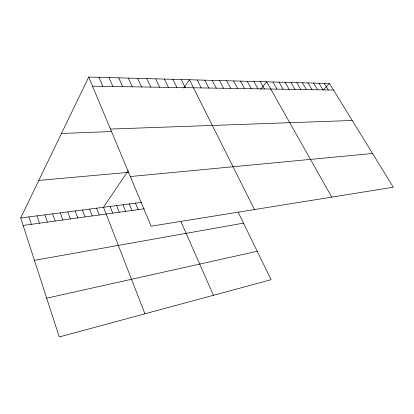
<?xml version="1.0" encoding="UTF-8"?>
<svg xmlns="http://www.w3.org/2000/svg" width="414" height="414" viewBox="0 0 414 414"><rect width="100%" height="100%" fill="white"/><g stroke="black" fill="none" stroke-linecap="round" stroke-linejoin="round"><path stroke-width="0.62" d="M238.314 212.522L271.098 279.709L59.254 336.955L20.7 217.961L88.7 77.045L329.461 83.499L393.3 187.226L151.115 226.184L88.7 77.045M128.252 170.563L103.516 207.279L144.931 313.802M183.795 88.104L189.426 79.747L254.481 209.556M260.442 89.408L266.678 81.817L331.749 197.126M323.406 89.921L329.461 83.499M46.694 298.178L257.218 251.262M34.424 260.323L243.494 223.136M23.127 225.459L144.269 208.796M20.7 217.961L141.578 202.368M130.338 176.53L372.533 153.485M38.818 180.416L128.837 172.333M61.469 133.474L111.837 131.533M110.466 129.049L352.226 120.49M92.513 86.164L333.493 90.05M324.24 83.359L328.281 89.967M318.935 83.214L322.977 89.879M313.533 83.074L317.585 89.791M308.037 82.924L312.094 89.703M302.443 82.774L306.505 89.615M296.75 82.624L300.812 89.522M290.954 82.469L295.022 89.429M285.049 82.308L289.122 89.336M279.041 82.148L283.114 89.238M272.914 81.982L276.992 89.139M260.323 81.646L264.396 88.938M253.844 81.47L257.917 88.834M247.236 81.294L251.314 88.725M240.503 81.113L244.581 88.617M233.641 80.932L237.708 88.508M226.639 80.746L230.707 88.394M219.492 80.554L223.555 88.275M212.206 80.357L216.263 88.161M204.77 80.156L208.816 88.042M197.178 79.954L201.22 87.918M181.265 79.529L185.291 87.659M172.928 79.302L176.938 87.525M164.405 79.074L168.4 87.39M155.69 78.841L159.669 87.245M146.773 78.603L150.737 87.106M137.655 78.36L141.598 86.956M128.319 78.106L132.242 86.805M118.766 77.853L122.663 86.65M180.98 221.775L213.474 295.28M108.98 77.589L112.856 86.495M98.962 77.32L102.812 86.329M135.476 203.155L138.162 209.639M129.282 203.952L131.957 210.488M122.994 204.764L125.654 211.357M116.603 205.587L119.258 212.237M110.114 206.426L112.753 213.132M96.612 208.17L99.231 214.99M89.595 209.075L92.193 215.958M82.453 209.996L85.041 216.941M75.193 210.933L77.765 217.945M67.808 211.885L70.364 218.959M60.299 212.853L62.83 219.994M52.656 213.836L55.171 221.05M44.878 214.84L47.372 222.121M36.96 215.86L39.433 223.213M28.902 216.9L31.355 224.326"/></g></svg>
